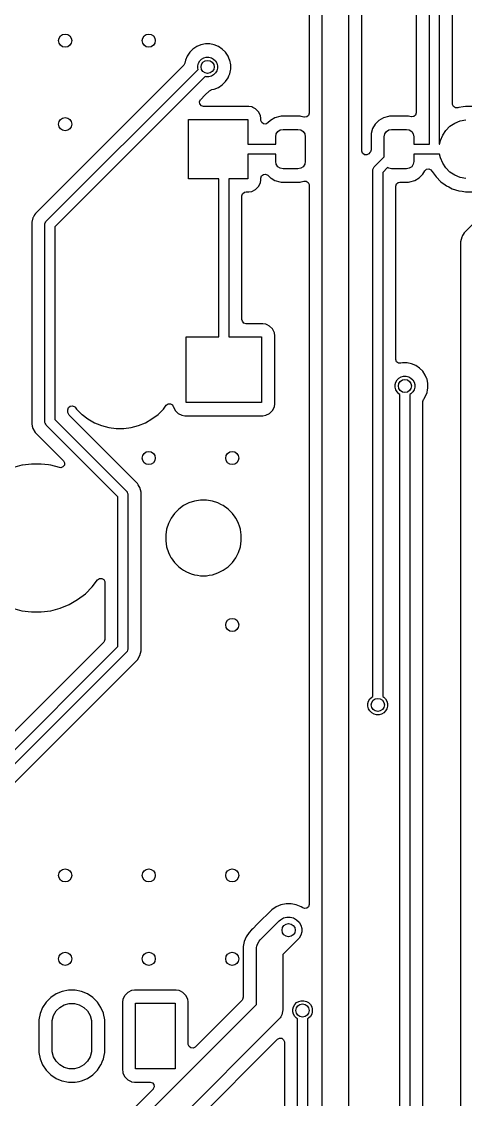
# Model space of a CAD drawing. Extents: x 2.6 to 14.2, y -9.4 to -3.8.
# Drawn here: x 4.831 to 5.362, y -8.399 to -7.108 of the extents above; entities that cross this region are included whole.
import ezdxf

# ---------------------------------------------------------------- set-up
doc = ezdxf.new("R2010")
doc.units = 0
doc.header["$MEASUREMENT"] = 0
doc.layers.add('BLACK', color=7, linetype='CONTINUOUS')

msp = doc.modelspace()

# ---------------------------------------------------------------- linework, layer by layer
at = {"layer": 'BLACK', "linetype": 'CONTINUOUS'}
for p, q in [((5.3311, -6.8289), (5.3311, -7.2546)), ((5.3468, -7.2062), (5.3468, -6.826)), ((5.3193, -7.2546), (5.3193, -6.8313)), ((5.3035, -6.8869), (5.3035, -7.217)), ((5.1753, -6.9241), (5.1753, -7.2175)), ((5.191, -8.5557), (5.191, -6.9272)), ((5.2225, -6.9338), (5.2225, -8.5622)), ((5.2383, -7.2626), (5.2383, -6.9423)), ((5.0406, -7.1376), (5.0361, -7.1406)), ((5.0456, -7.1355), (5.0406, -7.1376)), ((5.0406, -7.1376), (5.0406, -7.1376)), ((5.051, -7.1345), (5.0456, -7.1355)), ((5.0456, -7.1355), (5.0456, -7.1355)), ((5.0564, -7.1345), (5.051, -7.1345)), ((5.051, -7.1345), (5.051, -7.1345)), ((5.0617, -7.1355), (5.0564, -7.1345)), ((5.0564, -7.1345), (5.0564, -7.1345)), ((5.0667, -7.1376), (5.0617, -7.1355)), ((5.0617, -7.1355), (5.0617, -7.1355)), ((5.0713, -7.1406), (5.0667, -7.1376)), ((5.0667, -7.1376), (5.0667, -7.1376)), ((5.0292, -7.149), (5.0272, -7.154)), ((5.0323, -7.1445), (5.0292, -7.149)), ((5.0292, -7.149), (5.0292, -7.149)), ((5.0361, -7.1406), (5.0323, -7.1445)), ((5.0323, -7.1445), (5.0323, -7.1445)), ((5.0361, -7.1406), (5.0361, -7.1406)), ((5.0443, -7.1548), (5.0465, -7.1527)), ((5.0465, -7.1527), (5.0492, -7.1511)), ((5.0492, -7.1511), (5.0521, -7.1503)), ((5.0521, -7.1503), (5.0552, -7.1503)), ((5.0552, -7.1503), (5.0582, -7.1511)), ((5.0582, -7.1511), (5.0609, -7.1527)), ((5.0609, -7.1527), (5.0631, -7.1548)), ((5.0751, -7.1445), (5.0713, -7.1406)), ((5.0713, -7.1406), (5.0713, -7.1406)), ((5.0781, -7.149), (5.0751, -7.1445)), ((5.0751, -7.1445), (5.0751, -7.1445)), ((5.0796, -7.1526), (5.0781, -7.149)), ((5.0781, -7.149), (5.0781, -7.149)), ((5.0802, -7.154), (5.0796, -7.1526)), ((5.0251, -7.1599), (4.8475, -7.3376)), ((4.8606, -7.3467), (5.0424, -7.165)), ((5.0252, -7.1599), (5.0251, -7.1599)), ((5.0265, -7.1574), (5.0252, -7.1599)), ((5.0272, -7.154), (5.0265, -7.1574)), ((5.0272, -7.154), (5.0272, -7.154)), ((5.042, -7.1605), (5.0428, -7.1575)), ((5.042, -7.1636), (5.042, -7.1605)), ((5.0424, -7.165), (5.042, -7.1636)), ((5.0428, -7.1575), (5.0443, -7.1548)), ((5.0631, -7.1548), (5.0646, -7.1575)), ((5.0646, -7.1575), (5.0654, -7.1605)), ((5.0654, -7.1636), (5.0646, -7.1666)), ((5.0654, -7.1605), (5.0654, -7.1636)), ((5.0813, -7.1593), (5.0802, -7.154)), ((5.0802, -7.154), (5.0802, -7.154)), ((5.0802, -7.154), (5.0802, -7.154)), ((5.0802, -7.1701), (5.081, -7.1663)), ((5.081, -7.1663), (5.0813, -7.1648)), ((5.0813, -7.1648), (5.0813, -7.1593)), ((5.0507, -7.1734), (4.8707, -7.3534)), ((5.0521, -7.1737), (5.0507, -7.1734)), ((5.0552, -7.1737), (5.0521, -7.1737)), ((5.0582, -7.173), (5.0552, -7.1737)), ((5.0609, -7.1714), (5.0582, -7.173)), ((5.0631, -7.1692), (5.0609, -7.1714)), ((5.0646, -7.1666), (5.0631, -7.1692)), ((5.0751, -7.1796), (5.0781, -7.1751)), ((5.0781, -7.1751), (5.0782, -7.175)), ((5.0782, -7.175), (5.0791, -7.1727)), ((5.0791, -7.1727), (5.0802, -7.1701)), ((5.0504, -7.1959), (5.0558, -7.1906)), ((5.0558, -7.1906), (5.0582, -7.1893)), ((5.0582, -7.1893), (5.0583, -7.1892)), ((5.0583, -7.1892), (5.0617, -7.1886)), ((5.0617, -7.1886), (5.0667, -7.1865)), ((5.0667, -7.1865), (5.0713, -7.1835)), ((5.0713, -7.1835), (5.0751, -7.1796)), ((5.0441, -7.2037), (5.0452, -7.2012)), ((5.0445, -7.2064), (5.0441, -7.2037)), ((5.0452, -7.2012), (5.0454, -7.2009)), ((5.0454, -7.2009), (5.0504, -7.1959)), ((5.0463, -7.2085), (5.0445, -7.2064)), ((5.0489, -7.2093), (5.0463, -7.2085)), ((5.103, -7.2093), (5.0489, -7.2093)), ((5.1067, -7.2098), (5.103, -7.2093)), ((5.103, -7.2093), (5.103, -7.2093)), ((5.108, -7.2105), (5.1067, -7.2098)), ((5.1111, -7.2121), (5.108, -7.2105)), ((5.1147, -7.2156), (5.1111, -7.2121)), ((5.1111, -7.2121), (5.1111, -7.2121)), ((5.1111, -7.2121), (5.1111, -7.2121)), ((5.1169, -7.2201), (5.1147, -7.2156)), ((5.1147, -7.2156), (5.1147, -7.2156)), ((5.1147, -7.2156), (5.1147, -7.2156)), ((5.1753, -7.2175), (5.1745, -7.2201)), ((5.3035, -7.217), (5.3027, -7.2196)), ((5.3469, -7.2071), (5.3468, -7.2062)), ((5.3481, -7.2095), (5.3469, -7.2071)), ((5.3505, -7.211), (5.3481, -7.2095)), ((5.3532, -7.2109), (5.3505, -7.211)), ((5.3543, -7.2105), (5.3532, -7.2109)), ((5.3596, -7.2097), (5.3543, -7.2105)), ((5.3623, -7.2093), (5.3596, -7.2097)), ((5.3703, -7.2093), (5.3623, -7.2093)), ((5.0309, -7.2959), (5.0309, -7.225)), ((5.0309, -7.225), (5.1017, -7.225)), ((5.1017, -7.225), (5.1017, -7.2546)), ((5.1175, -7.2236), (5.1169, -7.2201)), ((5.1175, -7.2238), (5.1175, -7.2236)), ((5.1175, -7.2256), (5.1175, -7.2238)), ((5.1175, -7.226), (5.1175, -7.2256)), ((5.1185, -7.2286), (5.1175, -7.226)), ((5.1207, -7.2302), (5.1185, -7.2286)), ((5.1234, -7.2304), (5.1207, -7.2302)), ((5.1258, -7.2291), (5.1234, -7.2304)), ((5.1288, -7.2261), (5.1258, -7.2291)), ((5.1342, -7.2229), (5.1288, -7.2261)), ((5.1288, -7.2261), (5.1288, -7.2261)), ((5.1402, -7.2212), (5.1342, -7.2229)), ((5.1342, -7.2229), (5.1342, -7.2229)), ((5.1416, -7.2211), (5.1402, -7.2212)), ((5.1643, -7.2211), (5.1416, -7.2211)), ((5.1416, -7.2211), (5.1416, -7.2211)), ((5.1657, -7.2212), (5.1643, -7.2211)), ((5.169, -7.2222), (5.1657, -7.2212)), ((5.1657, -7.2212), (5.1657, -7.2212)), ((5.1657, -7.2212), (5.1657, -7.2212)), ((5.1697, -7.2223), (5.169, -7.2222)), ((5.1724, -7.2219), (5.1697, -7.2223)), ((5.1745, -7.2201), (5.1724, -7.2219)), ((5.2544, -7.2305), (5.2512, -7.2358)), ((5.2588, -7.2261), (5.2544, -7.2305)), ((5.2544, -7.2305), (5.2544, -7.2305)), ((5.2641, -7.2229), (5.2588, -7.2261)), ((5.2588, -7.2261), (5.2588, -7.2261)), ((5.2701, -7.2212), (5.2641, -7.2229)), ((5.2641, -7.2229), (5.2641, -7.2229)), ((5.2715, -7.2211), (5.2701, -7.2212)), ((5.2942, -7.2211), (5.2715, -7.2211)), ((5.2715, -7.2211), (5.2715, -7.2211)), ((5.2956, -7.2212), (5.2942, -7.2211)), ((5.2972, -7.2217), (5.2956, -7.2212)), ((5.2956, -7.2212), (5.2956, -7.2212)), ((5.2956, -7.2212), (5.2956, -7.2212)), ((5.2956, -7.2212), (5.2956, -7.2212)), ((5.2956, -7.2212), (5.2956, -7.2212)), ((5.2979, -7.2218), (5.2972, -7.2217)), ((5.3006, -7.2214), (5.2979, -7.2218)), ((5.3027, -7.2196), (5.3006, -7.2214)), ((5.3438, -7.2331), (5.3496, -7.2292)), ((5.3496, -7.2292), (5.356, -7.2266)), ((5.356, -7.2266), (5.3628, -7.2252)), ((5.4975, -7.2242), (5.3607, -7.3609)), ((5.1352, -7.2457), (5.1359, -7.2423)), ((5.1359, -7.2423), (5.1378, -7.2394)), ((5.1378, -7.2394), (5.1407, -7.2375)), ((5.1407, -7.2375), (5.1441, -7.2368)), ((5.1441, -7.2368), (5.1618, -7.2368)), ((5.1618, -7.2368), (5.1652, -7.2375)), ((5.1652, -7.2375), (5.168, -7.2394)), ((5.168, -7.2394), (5.17, -7.2423)), ((5.17, -7.2423), (5.1706, -7.2457)), ((5.2495, -7.2418), (5.2494, -7.2432)), ((5.2494, -7.2432), (5.2494, -7.2613)), ((5.2512, -7.2358), (5.2495, -7.2418)), ((5.2495, -7.2418), (5.2495, -7.2418)), ((5.2512, -7.2358), (5.2512, -7.2358)), ((5.2651, -7.2457), (5.2658, -7.2423)), ((5.2658, -7.2423), (5.2677, -7.2394)), ((5.2677, -7.2394), (5.2706, -7.2375)), ((5.2706, -7.2375), (5.274, -7.2368)), ((5.274, -7.2368), (5.2917, -7.2368)), ((5.2917, -7.2368), (5.2951, -7.2375)), ((5.2951, -7.2375), (5.298, -7.2394)), ((5.298, -7.2394), (5.2999, -7.2423)), ((5.2999, -7.2423), (5.3006, -7.2457)), ((5.3324, -7.2502), (5.3351, -7.2438)), ((5.3351, -7.2438), (5.3389, -7.238)), ((5.3389, -7.238), (5.3438, -7.2331)), ((5.1017, -7.2546), (5.1352, -7.2546)), ((5.1352, -7.2546), (5.1352, -7.2457)), ((5.1706, -7.2457), (5.1706, -7.2752)), ((5.2651, -7.2698), (5.2651, -7.2457)), ((5.3006, -7.2457), (5.3006, -7.2546)), ((5.3006, -7.2546), (5.3193, -7.2546)), ((5.3311, -7.2546), (5.3315, -7.2546)), ((5.3315, -7.2546), (5.3324, -7.2502)), ((5.1057, -7.2664), (5.1017, -7.2664)), ((5.1017, -7.2664), (5.1017, -7.2959)), ((5.1352, -7.2664), (5.1057, -7.2664)), ((5.1352, -7.2752), (5.1352, -7.2664)), ((5.2383, -7.2629), (5.2383, -7.2626)), ((5.2393, -7.2655), (5.2383, -7.2629)), ((5.2415, -7.2671), (5.2393, -7.2655)), ((5.2442, -7.2673), (5.2415, -7.2671)), ((5.2466, -7.266), (5.2442, -7.2673)), ((5.2479, -7.2647), (5.2466, -7.266)), ((5.2486, -7.2639), (5.2479, -7.2647)), ((5.2488, -7.2636), (5.2486, -7.2638)), ((5.2486, -7.2638), (5.2486, -7.2639)), ((5.249, -7.2624), (5.2488, -7.2636)), ((5.2494, -7.2613), (5.249, -7.2624)), ((5.3252, -7.2664), (5.3006, -7.2664)), ((5.3006, -7.2664), (5.3006, -7.2752)), ((5.3315, -7.2664), (5.3252, -7.2664)), ((5.3324, -7.2708), (5.3315, -7.2664)), ((5.1359, -7.2786), (5.1352, -7.2752)), ((5.1378, -7.2815), (5.1359, -7.2786)), ((5.1407, -7.2834), (5.1378, -7.2815)), ((5.168, -7.2815), (5.1652, -7.2834)), ((5.17, -7.2786), (5.168, -7.2815)), ((5.1706, -7.2752), (5.17, -7.2786)), ((5.2525, -7.2826), (5.2532, -7.2817)), ((5.2532, -7.2817), (5.2651, -7.2698)), ((5.2692, -7.2825), (5.2633, -7.2884)), ((5.2706, -7.2834), (5.2692, -7.2825)), ((5.298, -7.2815), (5.2951, -7.2834)), ((5.2999, -7.2786), (5.298, -7.2815)), ((5.3006, -7.2752), (5.2999, -7.2786)), ((5.3351, -7.2772), (5.3324, -7.2708)), ((5.3389, -7.2829), (5.3351, -7.2772)), ((5.1175, -7.2953), (5.1183, -7.2926)), ((5.1175, -7.2971), (5.1175, -7.2953)), ((5.1183, -7.2926), (5.1204, -7.2908)), ((5.1204, -7.2908), (5.1231, -7.2905)), ((5.1231, -7.2905), (5.1256, -7.2916)), ((5.1256, -7.2916), (5.1258, -7.2918)), ((5.1258, -7.2918), (5.1288, -7.2948)), ((5.1288, -7.2948), (5.1288, -7.2948)), ((5.1288, -7.2948), (5.1298, -7.2954)), ((5.1298, -7.2954), (5.1342, -7.298)), ((5.1441, -7.2841), (5.1407, -7.2834)), ((5.1618, -7.2841), (5.1441, -7.2841)), ((5.1652, -7.2834), (5.1618, -7.2841)), ((5.2515, -7.2859), (5.2516, -7.2848)), ((5.2515, -7.9162), (5.2515, -7.2859)), ((5.2516, -7.2848), (5.2521, -7.2834)), ((5.2521, -7.2834), (5.2525, -7.2826)), ((5.2633, -7.2884), (5.2633, -7.9162)), ((5.274, -7.2841), (5.2706, -7.2834)), ((5.2917, -7.2841), (5.274, -7.2841)), ((5.2951, -7.2834), (5.2917, -7.2841)), ((5.3016, -7.298), (5.3069, -7.2948)), ((5.3069, -7.2948), (5.3113, -7.2904)), ((5.3113, -7.2904), (5.3137, -7.2865)), ((5.3137, -7.2865), (5.3157, -7.2846)), ((5.3157, -7.2846), (5.3184, -7.2841)), ((5.3184, -7.2841), (5.3209, -7.2851)), ((5.3209, -7.2851), (5.3222, -7.2867)), ((5.3222, -7.2867), (5.3225, -7.2873)), ((5.3225, -7.2873), (5.3272, -7.2938)), ((5.3272, -7.2938), (5.3329, -7.2995)), ((5.3438, -7.2879), (5.3389, -7.2829)), ((5.3496, -7.2917), (5.3438, -7.2879)), ((5.356, -7.2944), (5.3496, -7.2917)), ((5.3628, -7.2957), (5.356, -7.2944)), ((5.0673, -7.2959), (5.0309, -7.2959)), ((5.0673, -7.4715), (5.0673, -7.2959)), ((5.1017, -7.2959), (5.0791, -7.2959)), ((5.0791, -7.2959), (5.0791, -7.4715)), ((5.1111, -7.3088), (5.1147, -7.3053)), ((5.1147, -7.3053), (5.1169, -7.3008)), ((5.1169, -7.3008), (5.1175, -7.2971)), ((5.1169, -7.3008), (5.1169, -7.3008)), ((5.1169, -7.3008), (5.1169, -7.3008)), ((5.1342, -7.298), (5.1402, -7.2997)), ((5.1402, -7.2997), (5.1416, -7.2999)), ((5.1416, -7.2999), (5.1643, -7.2999)), ((5.1643, -7.2999), (5.1657, -7.2997)), ((5.1657, -7.2997), (5.169, -7.2988)), ((5.169, -7.2988), (5.1718, -7.2988)), ((5.1718, -7.2988), (5.1741, -7.3003)), ((5.1741, -7.3003), (5.1752, -7.3028)), ((5.1752, -7.3028), (5.1753, -7.3035)), ((5.1753, -7.3035), (5.1753, -8.1655)), ((5.2791, -7.3047), (5.2798, -7.3021)), ((5.2791, -7.5122), (5.2791, -7.3047)), ((5.2798, -7.3021), (5.2819, -7.3003)), ((5.2819, -7.3003), (5.2839, -7.2999)), ((5.2839, -7.2999), (5.2942, -7.2999)), ((5.2942, -7.2999), (5.2956, -7.2997)), ((5.2942, -7.2999), (5.2942, -7.2999)), ((5.2956, -7.2997), (5.3016, -7.298)), ((5.3329, -7.2995), (5.3381, -7.3033)), ((5.3381, -7.3033), (5.3395, -7.3043)), ((5.3395, -7.3043), (5.3426, -7.3058)), ((5.3426, -7.3058), (5.3466, -7.3079)), ((5.3466, -7.3079), (5.3466, -7.3079)), ((5.3466, -7.3079), (5.3466, -7.3079)), ((5.3466, -7.3079), (5.3505, -7.3092)), ((5.0948, -7.3165), (5.0956, -7.3139)), ((5.0948, -7.4647), (5.0948, -7.3165)), ((5.0956, -7.3139), (5.0977, -7.3121)), ((5.0977, -7.3121), (5.0997, -7.3117)), ((5.0997, -7.3117), (5.103, -7.3117)), ((5.103, -7.3117), (5.1067, -7.3111)), ((5.103, -7.3117), (5.103, -7.3117)), ((5.1067, -7.3111), (5.1111, -7.3088)), ((5.3505, -7.3092), (5.3543, -7.3104)), ((5.3543, -7.3104), (5.3583, -7.311)), ((5.3583, -7.311), (5.3623, -7.3117)), ((5.3623, -7.3117), (5.3623, -7.3117)), ((5.3623, -7.3117), (5.3703, -7.3117)), ((4.8446, -7.3426), (4.8431, -7.3481)), ((4.8447, -7.3423), (4.8446, -7.3426)), ((4.8452, -7.3416), (4.8447, -7.3423)), ((4.8455, -7.3411), (4.8452, -7.3416)), ((4.8465, -7.3393), (4.8455, -7.3411)), ((4.8475, -7.3376), (4.8465, -7.3393)), ((4.8475, -7.3376), (4.8475, -7.3376)), ((4.8599, -7.3476), (4.8606, -7.3467)), ((4.8431, -7.3481), (4.8431, -7.5897)), ((4.8589, -7.3509), (4.859, -7.3498)), ((4.8589, -7.5869), (4.8589, -7.3509)), ((4.859, -7.3498), (4.8594, -7.3488)), ((4.8594, -7.3488), (4.8599, -7.3476)), ((4.8707, -7.3534), (4.8707, -7.5844)), ((5.3579, -7.3659), (5.3564, -7.3714)), ((5.3564, -7.3714), (5.3564, -7.3714)), ((5.3564, -7.3714), (5.3564, -8.5021)), ((5.3584, -7.365), (5.3579, -7.3658)), ((5.3579, -7.3658), (5.3579, -7.3659)), ((5.3589, -7.3641), (5.3584, -7.365)), ((5.3596, -7.3628), (5.3589, -7.3641)), ((5.3607, -7.3609), (5.3596, -7.3628)), ((5.3607, -7.3609), (5.3607, -7.3609)), ((5.0673, -7.4853), (5.0673, -7.4715)), ((5.0791, -7.4715), (5.0791, -7.4853)), ((5.0953, -7.4667), (5.0948, -7.4647)), ((5.0971, -7.4688), (5.0953, -7.4667)), ((5.0997, -7.4696), (5.0971, -7.4688)), ((5.1197, -7.4696), (5.0997, -7.4696)), ((5.1234, -7.4701), (5.1197, -7.4696)), ((5.1197, -7.4696), (5.1197, -7.4696)), ((5.1248, -7.4709), (5.1234, -7.4701)), ((5.1278, -7.4724), (5.1248, -7.4709)), ((5.1314, -7.4759), (5.1278, -7.4724)), ((5.1278, -7.4724), (5.1278, -7.4724)), ((5.1278, -7.4724), (5.1278, -7.4724)), ((5.1336, -7.4804), (5.1314, -7.4759)), ((5.1314, -7.4759), (5.1314, -7.4759)), ((5.1314, -7.4759), (5.1314, -7.4759)), ((5.0279, -7.5641), (5.0279, -7.4853)), ((5.0279, -7.4853), (5.0673, -7.4853)), ((5.0791, -7.4853), (5.1184, -7.4853)), ((5.1184, -7.4853), (5.1184, -7.5641)), ((5.1342, -7.4841), (5.1336, -7.4804)), ((5.1342, -7.5653), (5.1342, -7.4841)), ((5.2791, -7.5125), (5.2791, -7.5122)), ((5.28, -7.5151), (5.2791, -7.5125)), ((5.2822, -7.5168), (5.28, -7.5151)), ((5.2849, -7.517), (5.2822, -7.5168)), ((5.2871, -7.5166), (5.2849, -7.517)), ((5.2926, -7.5166), (5.2871, -7.5166)), ((5.2871, -7.5166), (5.2871, -7.5166)), ((5.2979, -7.5176), (5.2926, -7.5166)), ((5.2926, -7.5166), (5.2926, -7.5166)), ((5.3029, -7.5197), (5.2979, -7.5176)), ((5.2979, -7.5176), (5.2979, -7.5176)), ((5.3074, -7.5227), (5.3029, -7.5197)), ((5.3029, -7.5197), (5.3029, -7.5197)), ((5.3113, -7.5266), (5.3074, -7.5227)), ((5.3074, -7.5227), (5.3074, -7.5227)), ((5.3143, -7.5311), (5.3113, -7.5266)), ((5.3113, -7.5266), (5.3113, -7.5266)), ((5.2782, -7.5426), (5.279, -7.5396)), ((5.279, -7.5396), (5.2805, -7.537)), ((5.2805, -7.537), (5.2827, -7.5348)), ((5.2827, -7.5348), (5.2853, -7.5332)), ((5.2853, -7.5332), (5.2883, -7.5324)), ((5.2883, -7.5324), (5.2914, -7.5324)), ((5.2914, -7.5324), (5.2944, -7.5332)), ((5.2944, -7.5332), (5.2971, -7.5348)), ((5.2971, -7.5348), (5.2992, -7.537)), ((5.2992, -7.537), (5.3008, -7.5396)), ((5.3008, -7.5396), (5.3016, -7.5426)), ((5.3162, -7.5356), (5.3143, -7.5311)), ((5.3143, -7.5311), (5.3143, -7.5311)), ((5.3164, -7.5361), (5.3162, -7.5356)), ((5.3174, -7.5414), (5.3164, -7.5361)), ((5.3164, -7.5361), (5.3164, -7.5361)), ((5.3164, -7.5361), (5.3164, -7.5361)), ((5.2782, -7.5457), (5.2782, -7.5426)), ((5.279, -7.5487), (5.2782, -7.5457)), ((5.2805, -7.5513), (5.279, -7.5487)), ((5.2827, -7.5535), (5.2805, -7.5513)), ((5.284, -7.5543), (5.2827, -7.5535)), ((5.2971, -7.5535), (5.2958, -7.5543)), ((5.2992, -7.5513), (5.2971, -7.5535)), ((5.3008, -7.5487), (5.2992, -7.5513)), ((5.3016, -7.5457), (5.3008, -7.5487)), ((5.3016, -7.5426), (5.3016, -7.5457)), ((5.3143, -7.5572), (5.3164, -7.5522)), ((5.3164, -7.5522), (5.317, -7.5488)), ((5.317, -7.5488), (5.3174, -7.5469)), ((5.3174, -7.5469), (5.3174, -7.5414)), ((5.0041, -7.5673), (5.0063, -7.5657)), ((5.0063, -7.5657), (5.0091, -7.5655)), ((5.0091, -7.5655), (5.0115, -7.5669)), ((5.1184, -7.5641), (5.0279, -7.5641)), ((5.1336, -7.569), (5.1341, -7.5657)), ((5.1341, -7.5657), (5.1342, -7.5653)), ((5.284, -8.5364), (5.284, -7.5543)), ((5.2958, -7.5543), (5.2958, -8.5388)), ((5.3115, -7.5628), (5.3123, -7.5602)), ((5.3115, -8.5372), (5.3115, -7.5628)), ((5.3123, -7.5602), (5.3124, -7.5601)), ((5.3124, -7.5601), (5.3125, -7.5599)), ((5.3125, -7.5599), (5.3143, -7.5572)), ((4.8865, -7.5727), (4.8872, -7.5701)), ((4.8865, -7.5759), (4.8865, -7.5727)), ((4.8866, -7.5769), (4.8865, -7.5759)), ((4.8879, -7.5793), (4.8866, -7.5769)), ((4.8872, -7.5701), (4.8893, -7.5683)), ((4.9293, -7.6207), (4.8879, -7.5793)), ((4.8893, -7.5683), (4.892, -7.5679)), ((4.892, -7.5679), (4.8946, -7.569)), ((4.8946, -7.569), (4.8952, -7.5697)), ((4.8952, -7.5697), (4.8961, -7.5709)), ((4.8961, -7.5709), (4.8968, -7.5718)), ((4.8968, -7.5718), (4.9032, -7.5782)), ((4.9032, -7.5782), (4.9032, -7.5782)), ((4.9032, -7.5782), (4.9032, -7.5782)), ((4.9032, -7.5782), (4.9037, -7.5785)), ((4.9037, -7.5785), (4.9104, -7.5837)), ((4.9871, -7.5837), (4.9943, -7.5782)), ((4.9943, -7.5782), (5.0007, -7.5718)), ((4.9943, -7.5782), (4.9943, -7.5782)), ((4.9943, -7.5782), (4.9943, -7.5782)), ((5.0007, -7.5718), (5.0041, -7.5673)), ((5.0007, -7.5718), (5.0007, -7.5718)), ((5.0115, -7.5669), (5.0126, -7.5688)), ((5.0126, -7.5688), (5.0127, -7.569)), ((5.0127, -7.569), (5.0127, -7.569)), ((5.0127, -7.569), (5.0127, -7.569)), ((5.0127, -7.569), (5.015, -7.5734)), ((5.015, -7.5734), (5.015, -7.5734)), ((5.015, -7.5734), (5.015, -7.5734)), ((5.015, -7.5734), (5.0185, -7.577)), ((5.0185, -7.577), (5.0185, -7.577)), ((5.0185, -7.577), (5.0185, -7.577)), ((5.0185, -7.577), (5.023, -7.5792)), ((5.023, -7.5792), (5.023, -7.5792)), ((5.023, -7.5792), (5.0266, -7.5798)), ((5.1197, -7.5798), (5.1234, -7.5792)), ((5.1234, -7.5792), (5.1278, -7.577)), ((5.1278, -7.577), (5.1314, -7.5734)), ((5.1314, -7.5734), (5.1336, -7.569)), ((5.1336, -7.569), (5.1336, -7.569)), ((5.1336, -7.569), (5.1336, -7.569)), ((4.8431, -7.5897), (4.8438, -7.5922)), ((4.8438, -7.5922), (4.8446, -7.5952)), ((4.859, -7.588), (4.8589, -7.5869)), ((4.8593, -7.5888), (4.859, -7.588)), ((4.8599, -7.5901), (4.8593, -7.5888)), ((4.8606, -7.591), (4.8599, -7.5901)), ((4.9464, -7.6769), (4.8606, -7.591)), ((4.8707, -7.5844), (4.9565, -7.6702)), ((4.9104, -7.5837), (4.9104, -7.5837)), ((4.9104, -7.5837), (4.9104, -7.5837)), ((4.9104, -7.5837), (4.9182, -7.5882)), ((4.9182, -7.5882), (4.9182, -7.5882)), ((4.9182, -7.5882), (4.9182, -7.5882)), ((4.9182, -7.5882), (4.9213, -7.5895)), ((4.9213, -7.5895), (4.9266, -7.5917)), ((4.9266, -7.5917), (4.9353, -7.594)), ((4.9622, -7.594), (4.971, -7.5917)), ((4.971, -7.5917), (4.9793, -7.5882)), ((4.9793, -7.5882), (4.9871, -7.5837)), ((5.0266, -7.5798), (5.0266, -7.5798)), ((5.0266, -7.5798), (5.1197, -7.5798)), ((4.8446, -7.5952), (4.8473, -7.6)), ((4.8473, -7.6), (4.8475, -7.6002)), ((4.8475, -7.6002), (4.8475, -7.6002)), ((4.8475, -7.6002), (4.8811, -7.6338)), ((4.9353, -7.594), (4.9442, -7.5952)), ((4.9442, -7.5952), (4.9442, -7.5952)), ((4.9442, -7.5952), (4.9533, -7.5952)), ((4.9533, -7.5952), (4.9622, -7.594)), ((4.9533, -7.5952), (4.9533, -7.5952)), ((4.9697, -7.6611), (4.9293, -7.6207)), ((4.8314, -7.6392), (4.823, -7.6414)), ((4.8322, -7.6391), (4.8314, -7.6392)), ((4.8429, -7.6377), (4.8322, -7.6391)), ((4.8546, -7.6377), (4.8429, -7.6377)), ((4.8429, -7.6377), (4.8429, -7.6377)), ((4.8633, -7.6388), (4.8546, -7.6377)), ((4.8546, -7.6377), (4.8546, -7.6377)), ((4.8661, -7.6392), (4.8633, -7.6388)), ((4.8763, -7.6419), (4.8661, -7.6392)), ((4.878, -7.6421), (4.8763, -7.6419)), ((4.8805, -7.6411), (4.878, -7.6421)), ((4.8822, -7.6389), (4.8805, -7.6411)), ((4.8811, -7.6338), (4.8824, -7.6362)), ((4.8824, -7.6362), (4.8822, -7.6389)), ((4.9707, -7.6628), (4.9697, -7.6611)), ((4.9717, -7.6645), (4.9707, -7.6628)), ((4.9717, -7.6646), (4.9717, -7.6645)), ((4.9726, -7.666), (4.9717, -7.6646)), ((4.974, -7.6716), (4.9726, -7.666)), ((4.9464, -7.8563), (4.9464, -7.6769)), ((4.9565, -7.6702), (4.9573, -7.6711)), ((4.9573, -7.6711), (4.9575, -7.6718)), ((4.9575, -7.6718), (4.9581, -7.6733)), ((4.9581, -7.6733), (4.9583, -7.6744)), ((4.9583, -7.6744), (4.9583, -7.8588)), ((4.974, -7.7227), (4.974, -7.6716)), ((5.0381, -7.6821), (5.0314, -7.6843)), ((5.0452, -7.681), (5.0381, -7.6821)), ((5.0523, -7.681), (5.0452, -7.681)), ((5.0452, -7.681), (5.0452, -7.681)), ((5.0594, -7.6821), (5.0523, -7.681)), ((5.0523, -7.681), (5.0523, -7.681)), ((5.0661, -7.6843), (5.0594, -7.6821)), ((5.0192, -7.6917), (5.0142, -7.6968)), ((5.025, -7.6875), (5.0192, -7.6917)), ((5.0192, -7.6917), (5.0192, -7.6917)), ((5.0314, -7.6843), (5.025, -7.6875)), ((5.0314, -7.6843), (5.0314, -7.6843)), ((5.0705, -7.6865), (5.0661, -7.6843)), ((5.0661, -7.6843), (5.0661, -7.6843)), ((5.0725, -7.6875), (5.0705, -7.6865)), ((5.0783, -7.6917), (5.0725, -7.6875)), ((5.0725, -7.6875), (5.0725, -7.6875)), ((5.0725, -7.6875), (5.0725, -7.6875)), ((5.0833, -7.6968), (5.0783, -7.6917)), ((5.0783, -7.6917), (5.0783, -7.6917)), ((5.01, -7.7025), (5.0068, -7.7089)), ((5.0142, -7.6968), (5.01, -7.7025)), ((5.0142, -7.6968), (5.0142, -7.6968)), ((5.0868, -7.7015), (5.0833, -7.6968)), ((5.0833, -7.6968), (5.0833, -7.6968)), ((5.0875, -7.7025), (5.0868, -7.7015)), ((5.089, -7.7054), (5.0875, -7.7025)), ((5.0907, -7.7089), (5.089, -7.7054)), ((5.0046, -7.7157), (5.0035, -7.7227)), ((5.0068, -7.7089), (5.0046, -7.7157)), ((5.0068, -7.7089), (5.0068, -7.7089)), ((5.0918, -7.7123), (5.0907, -7.7089)), ((5.0907, -7.7089), (5.0907, -7.7089)), ((5.0929, -7.7157), (5.0918, -7.7123)), ((5.093, -7.7162), (5.0929, -7.7157)), ((5.094, -7.7227), (5.093, -7.7162)), ((4.974, -7.8616), (4.974, -7.7227)), ((5.0035, -7.7227), (5.0035, -7.7298)), ((5.0035, -7.7298), (5.0046, -7.7369)), ((5.0929, -7.7369), (5.0935, -7.7331)), ((5.0935, -7.7331), (5.094, -7.7298)), ((5.094, -7.7298), (5.094, -7.7227)), ((5.0046, -7.7369), (5.0068, -7.7437)), ((5.0068, -7.7437), (5.0068, -7.7437)), ((5.0068, -7.7437), (5.0086, -7.7472)), ((5.0086, -7.7472), (5.0098, -7.7496)), ((5.0875, -7.75), (5.0907, -7.7437)), ((5.0907, -7.7437), (5.0929, -7.7369)), ((5.0098, -7.7496), (5.01, -7.75)), ((5.01, -7.75), (5.0142, -7.7558)), ((5.0142, -7.7558), (5.0142, -7.7558)), ((5.0142, -7.7558), (5.0192, -7.7608)), ((5.0783, -7.7608), (5.0833, -7.7558)), ((5.0833, -7.7558), (5.0875, -7.75)), ((5.0192, -7.7608), (5.0192, -7.7608)), ((5.0192, -7.7608), (5.0226, -7.7633)), ((5.0226, -7.7633), (5.025, -7.765)), ((5.025, -7.765), (5.0285, -7.7668)), ((5.0285, -7.7668), (5.0314, -7.7682)), ((5.0314, -7.7682), (5.0314, -7.7682)), ((5.0314, -7.7682), (5.0341, -7.7691)), ((5.0341, -7.7691), (5.0381, -7.7704)), ((5.0381, -7.7704), (5.0414, -7.771)), ((5.0414, -7.771), (5.0452, -7.7716)), ((5.0452, -7.7716), (5.0452, -7.7716)), ((5.0452, -7.7716), (5.0523, -7.7716)), ((5.0523, -7.7716), (5.0557, -7.771)), ((5.0557, -7.771), (5.0594, -7.7704)), ((5.0594, -7.7704), (5.0661, -7.7682)), ((5.0661, -7.7682), (5.0725, -7.765)), ((5.0725, -7.765), (5.0783, -7.7608)), ((4.9073, -7.793), (4.9155, -7.7848)), ((4.9155, -7.7848), (4.9219, -7.7765)), ((4.9219, -7.7765), (4.9241, -7.7748)), ((4.9241, -7.7748), (4.9269, -7.7747)), ((4.9269, -7.7747), (4.9293, -7.776)), ((4.9293, -7.776), (4.9306, -7.7784)), ((4.9306, -7.7784), (4.9307, -7.7794)), ((4.9307, -7.7794), (4.9307, -7.8478)), ((4.8981, -7.8001), (4.9073, -7.793)), ((4.8202, -7.8103), (4.8314, -7.8134)), ((4.8661, -7.8134), (4.8773, -7.8103)), ((4.8773, -7.8103), (4.888, -7.8059)), ((4.888, -7.8059), (4.8981, -7.8001)), ((4.8314, -7.8134), (4.8429, -7.8149)), ((4.8429, -7.8149), (4.8429, -7.8149)), ((4.8429, -7.8149), (4.8546, -7.8149)), ((4.8546, -7.8149), (4.8661, -7.8134)), ((4.8546, -7.8149), (4.8546, -7.8149)), ((4.9299, -7.8504), (4.9293, -7.8512)), ((4.9307, -7.8478), (4.9299, -7.8504)), ((4.7257, -8.0771), (4.9464, -7.8563)), ((4.9293, -7.8512), (4.7294, -8.0511)), ((4.9565, -7.863), (4.7358, -8.0837)), ((4.9573, -7.8621), (4.9565, -7.863)), ((4.9578, -7.8607), (4.9573, -7.8621)), ((4.9581, -7.8599), (4.9578, -7.8607)), ((4.9583, -7.8588), (4.9581, -7.8599)), ((4.9726, -7.867), (4.974, -7.8616)), ((4.8611, -7.9807), (4.9697, -7.8721)), ((4.9697, -7.8721), (4.9726, -7.8672)), ((4.9726, -7.8672), (4.9726, -7.867)), ((4.9726, -7.867), (4.9726, -7.867)), ((4.9726, -7.867), (4.9726, -7.867)), ((5.2457, -7.9247), (5.2465, -7.9217)), ((5.2457, -7.9278), (5.2457, -7.9247)), ((5.2465, -7.9308), (5.2457, -7.9278)), ((5.2465, -7.9217), (5.248, -7.9191)), ((5.248, -7.9191), (5.2502, -7.9169)), ((5.2502, -7.9169), (5.2515, -7.9162)), ((5.2633, -7.9162), (5.2646, -7.9169)), ((5.2646, -7.9169), (5.2668, -7.9191)), ((5.2668, -7.9191), (5.2683, -7.9217)), ((5.2683, -7.9217), (5.2691, -7.9247)), ((5.2691, -7.9278), (5.2683, -7.9308)), ((5.2691, -7.9247), (5.2691, -7.9278)), ((5.248, -7.9335), (5.2465, -7.9308)), ((5.2502, -7.9356), (5.248, -7.9335)), ((5.2529, -7.9372), (5.2502, -7.9356)), ((5.2558, -7.938), (5.2529, -7.9372)), ((5.2589, -7.938), (5.2558, -7.938)), ((5.2619, -7.9372), (5.2589, -7.938)), ((5.2646, -7.9356), (5.2619, -7.9372)), ((5.2668, -7.9335), (5.2646, -7.9356)), ((5.2683, -7.9308), (5.2668, -7.9335)), ((4.753, -8.0888), (4.8611, -7.9807)), ((5.1306, -8.1716), (5.1135, -8.1887)), ((5.1358, -8.1682), (5.1306, -8.1716)), ((5.1306, -8.1716), (5.1306, -8.1716)), ((5.1415, -8.1658), (5.1358, -8.1682)), ((5.1358, -8.1682), (5.1358, -8.1682)), ((5.1476, -8.1646), (5.1415, -8.1658)), ((5.1415, -8.1658), (5.1415, -8.1658)), ((5.1538, -8.1646), (5.1476, -8.1646)), ((5.1476, -8.1646), (5.1476, -8.1646)), ((5.1599, -8.1658), (5.1538, -8.1646)), ((5.1538, -8.1646), (5.1538, -8.1646)), ((5.1656, -8.1682), (5.1599, -8.1658)), ((5.1599, -8.1658), (5.1599, -8.1658)), ((5.1677, -8.1695), (5.1656, -8.1682)), ((5.1656, -8.1682), (5.1656, -8.1682)), ((5.1697, -8.1703), (5.1677, -8.1695)), ((5.1724, -8.1699), (5.1697, -8.1703)), ((5.1745, -8.1681), (5.1724, -8.1699)), ((5.1753, -8.1655), (5.1745, -8.1681)), ((5.1168, -8.2077), (5.1395, -8.185)), ((5.1395, -8.185), (5.1411, -8.1836)), ((5.1411, -8.1836), (5.1447, -8.1815)), ((5.1447, -8.1815), (5.1486, -8.1805)), ((5.1486, -8.1805), (5.1527, -8.1805)), ((5.1527, -8.1805), (5.1567, -8.1815)), ((5.1567, -8.1815), (5.1603, -8.1836)), ((5.1603, -8.1836), (5.1632, -8.1865)), ((5.1034, -8.1988), (5.1, -8.204)), ((5.1064, -8.1958), (5.1034, -8.1988)), ((5.1078, -8.1944), (5.1064, -8.1958)), ((5.1135, -8.1887), (5.1078, -8.1944)), ((5.1632, -8.1865), (5.1652, -8.1901)), ((5.1652, -8.1901), (5.1663, -8.194)), ((5.1663, -8.1982), (5.1652, -8.2021)), ((5.1663, -8.194), (5.1663, -8.1982)), ((5.0976, -8.2097), (5.0964, -8.2158)), ((5.1, -8.204), (5.0976, -8.2097)), ((5.0976, -8.2097), (5.0976, -8.2097)), ((5.1, -8.204), (5.1, -8.204)), ((5.1134, -8.2129), (5.1154, -8.2093)), ((5.1154, -8.2093), (5.1168, -8.2077)), ((5.1618, -8.2072), (5.1436, -8.2254)), ((5.1632, -8.2057), (5.1618, -8.2072)), ((5.1652, -8.2021), (5.1632, -8.2057)), ((5.0964, -8.2158), (5.0964, -8.2765)), ((5.1122, -8.2189), (5.1123, -8.2168)), ((5.1122, -8.2851), (5.1122, -8.2189)), ((5.1123, -8.2168), (5.1127, -8.2151)), ((5.1127, -8.2151), (5.1134, -8.2129)), ((5.1436, -8.2254), (5.1436, -8.2916)), ((4.866, -8.2767), (4.8605, -8.2822)), ((4.8724, -8.2724), (4.866, -8.2767)), ((4.866, -8.2767), (4.866, -8.2767)), ((4.8796, -8.2694), (4.8724, -8.2724)), ((4.8724, -8.2724), (4.8724, -8.2724)), ((4.8872, -8.2679), (4.8796, -8.2694)), ((4.8796, -8.2694), (4.8796, -8.2694)), ((4.895, -8.2679), (4.8872, -8.2679)), ((4.8872, -8.2679), (4.8872, -8.2679)), ((4.9026, -8.2694), (4.895, -8.2679)), ((4.895, -8.2679), (4.895, -8.2679)), ((4.9098, -8.2724), (4.9026, -8.2694)), ((4.9026, -8.2694), (4.9026, -8.2694)), ((4.9162, -8.2767), (4.9098, -8.2724)), ((4.9098, -8.2724), (4.9098, -8.2724)), ((4.9217, -8.2822), (4.9162, -8.2767)), ((4.9162, -8.2767), (4.9162, -8.2767)), ((4.9542, -8.275), (4.9523, -8.2788)), ((4.9546, -8.2743), (4.9542, -8.275)), ((4.9581, -8.2708), (4.9546, -8.2743)), ((4.9546, -8.2743), (4.9546, -8.2743)), ((4.9546, -8.2743), (4.9546, -8.2743)), ((4.9626, -8.2685), (4.9581, -8.2708)), ((4.9581, -8.2708), (4.9581, -8.2708)), ((4.9581, -8.2708), (4.9581, -8.2708)), ((4.9631, -8.2684), (4.9626, -8.2685)), ((4.9662, -8.2679), (4.9631, -8.2684)), ((5.016, -8.2679), (4.9662, -8.2679)), ((5.0197, -8.2685), (5.016, -8.2679)), ((5.0211, -8.2692), (5.0197, -8.2685)), ((5.0241, -8.2708), (5.0211, -8.2692)), ((5.0276, -8.2743), (5.0241, -8.2708)), ((5.0241, -8.2708), (5.0241, -8.2708)), ((5.0241, -8.2708), (5.0241, -8.2708)), ((5.0299, -8.2788), (5.0276, -8.2743)), ((5.0276, -8.2743), (5.0276, -8.2743)), ((5.0276, -8.2743), (5.0276, -8.2743)), ((5.0964, -8.2765), (5.0956, -8.2792)), ((4.3947, -9.0026), (5.1122, -8.2851)), ((4.8562, -8.2887), (4.8532, -8.2958)), ((4.8605, -8.2822), (4.8562, -8.2887)), ((4.8562, -8.2887), (4.8562, -8.2887)), ((4.8605, -8.2822), (4.8605, -8.2822)), ((4.8724, -8.2929), (4.8767, -8.2886)), ((4.8767, -8.2886), (4.8821, -8.2855)), ((4.8821, -8.2855), (4.888, -8.2839)), ((4.888, -8.2839), (4.8942, -8.2839)), ((4.8942, -8.2839), (4.9001, -8.2855)), ((4.9001, -8.2855), (4.9055, -8.2886)), ((4.9055, -8.2886), (4.9098, -8.2929)), ((4.926, -8.2887), (4.9217, -8.2822)), ((4.9217, -8.2822), (4.9217, -8.2822)), ((4.9289, -8.2956), (4.926, -8.2887)), ((4.926, -8.2887), (4.926, -8.2887)), ((4.9523, -8.2788), (4.9517, -8.2825)), ((4.9517, -8.2825), (4.9517, -8.3637)), ((4.9675, -8.3624), (4.9675, -8.2837)), ((4.9675, -8.2837), (5.0147, -8.2837)), ((5.0147, -8.2837), (5.0147, -8.3624)), ((5.0304, -8.2821), (5.0299, -8.2788)), ((5.0305, -8.2825), (5.0304, -8.2821)), ((5.0305, -8.3327), (5.0305, -8.2825)), ((5.095, -8.28), (5.0388, -8.3361)), ((5.0956, -8.2792), (5.095, -8.28)), ((5.1556, -8.2908), (5.1564, -8.2878)), ((5.1564, -8.2878), (5.158, -8.2851)), ((5.158, -8.2851), (5.1601, -8.2829)), ((5.1601, -8.2829), (5.1628, -8.2814)), ((5.1628, -8.2814), (5.1658, -8.2806)), ((5.1658, -8.2806), (5.1689, -8.2806)), ((5.1689, -8.2806), (5.1719, -8.2814)), ((5.1719, -8.2814), (5.1745, -8.2829)), ((5.1745, -8.2829), (5.1767, -8.2851)), ((5.1767, -8.2851), (5.1783, -8.2878)), ((5.1783, -8.2878), (5.179, -8.2908)), ((4.8532, -8.2958), (4.8517, -8.3034)), ((4.8532, -8.2958), (4.8532, -8.2958)), ((4.8677, -8.3042), (4.8693, -8.2983)), ((4.8693, -8.2983), (4.8724, -8.2929)), ((4.9098, -8.2929), (4.9129, -8.2983)), ((4.9129, -8.2983), (4.9145, -8.3042)), ((4.929, -8.2958), (4.9289, -8.2956)), ((4.9305, -8.3034), (4.929, -8.2958)), ((4.929, -8.2958), (4.929, -8.2958)), ((4.929, -8.2958), (4.929, -8.2958)), ((5.1404, -8.3012), (5.139, -8.3028)), ((5.1412, -8.2998), (5.1404, -8.3012)), ((5.1425, -8.2976), (5.1412, -8.2998)), ((5.1435, -8.2937), (5.1425, -8.2976)), ((5.1436, -8.2916), (5.1435, -8.2937)), ((5.1556, -8.2939), (5.1556, -8.2908)), ((5.1564, -8.2968), (5.1556, -8.2939)), ((5.158, -8.2995), (5.1564, -8.2968)), ((5.1601, -8.3017), (5.158, -8.2995)), ((5.1614, -8.3024), (5.1601, -8.3017)), ((5.1614, -8.5398), (5.1614, -8.3024)), ((5.1745, -8.3017), (5.1732, -8.3024)), ((5.1732, -8.3024), (5.1732, -8.5422)), ((5.1767, -8.2995), (5.1745, -8.3017)), ((5.1783, -8.2968), (5.1767, -8.2995)), ((5.179, -8.2939), (5.1783, -8.2968)), ((5.179, -8.2908), (5.179, -8.2939)), ((5.139, -8.3028), (4.4123, -9.0295)), ((4.8517, -8.3034), (4.8517, -8.3034)), ((4.8517, -8.3034), (4.8517, -8.3427)), ((4.8675, -8.3073), (4.8677, -8.3042)), ((4.8675, -8.3388), (4.8675, -8.3073)), ((4.9145, -8.3042), (4.9147, -8.3073)), ((4.9147, -8.3073), (4.9147, -8.3388)), ((4.9305, -8.3427), (4.9305, -8.3034)), ((4.4213, -9.0428), (5.1373, -8.3268)), ((5.1373, -8.3268), (5.1397, -8.3254)), ((5.1397, -8.3254), (5.1425, -8.3256)), ((5.1425, -8.3256), (5.1447, -8.3273)), ((5.1447, -8.3273), (5.1457, -8.3299)), ((4.8677, -8.3419), (4.8675, -8.3388)), ((4.9147, -8.3388), (4.9145, -8.3419)), ((5.0305, -8.333), (5.0305, -8.3327)), ((5.0315, -8.3356), (5.0305, -8.333)), ((5.0337, -8.3372), (5.0315, -8.3356)), ((5.0364, -8.3374), (5.0337, -8.3372)), ((5.0388, -8.3361), (5.0364, -8.3374)), ((5.1457, -8.3299), (5.1457, -8.3302)), ((5.1457, -8.3302), (5.1457, -8.5312)), ((4.8517, -8.3427), (4.8517, -8.3427)), ((4.8517, -8.3427), (4.8517, -8.3427)), ((4.8517, -8.3427), (4.8532, -8.3503)), ((4.8532, -8.3503), (4.8532, -8.3503)), ((4.8532, -8.3503), (4.8562, -8.3575)), ((4.8693, -8.3479), (4.8677, -8.3419)), ((4.8724, -8.3532), (4.8693, -8.3479)), ((4.8767, -8.3576), (4.8724, -8.3532)), ((4.9098, -8.3532), (4.9055, -8.3576)), ((4.9129, -8.3479), (4.9098, -8.3532)), ((4.9145, -8.3419), (4.9129, -8.3479)), ((4.9262, -8.357), (4.9275, -8.3538)), ((4.9275, -8.3538), (4.929, -8.3503)), ((4.929, -8.3503), (4.9298, -8.3463)), ((4.9298, -8.3463), (4.9305, -8.3427)), ((4.8562, -8.3575), (4.8562, -8.3575)), ((4.8562, -8.3575), (4.8605, -8.3639)), ((4.8605, -8.3639), (4.8605, -8.3639)), ((4.8605, -8.3639), (4.866, -8.3694)), ((4.8821, -8.3606), (4.8767, -8.3576)), ((4.888, -8.3622), (4.8821, -8.3606)), ((4.8942, -8.3622), (4.888, -8.3622)), ((4.9001, -8.3606), (4.8942, -8.3622)), ((4.9055, -8.3576), (4.9001, -8.3606)), ((4.9162, -8.3694), (4.9217, -8.3639)), ((4.9217, -8.3639), (4.926, -8.3575)), ((4.926, -8.3575), (4.9262, -8.357)), ((4.9517, -8.3637), (4.952, -8.3655)), ((4.952, -8.3655), (4.9523, -8.3674)), ((5.0147, -8.3624), (4.9675, -8.3624)), ((4.866, -8.3694), (4.866, -8.3694)), ((4.866, -8.3694), (4.8724, -8.3737)), ((4.8724, -8.3737), (4.8724, -8.3737)), ((4.8724, -8.3737), (4.8793, -8.3765)), ((4.8793, -8.3765), (4.8796, -8.3767)), ((4.8796, -8.3767), (4.8796, -8.3767)), ((4.8796, -8.3767), (4.8796, -8.3767)), ((4.8796, -8.3767), (4.8872, -8.3782)), ((4.8872, -8.3782), (4.8872, -8.3782)), ((4.8872, -8.3782), (4.895, -8.3782)), ((4.895, -8.3782), (4.9001, -8.3772)), ((4.9001, -8.3772), (4.9026, -8.3767)), ((4.9026, -8.3767), (4.9098, -8.3737)), ((4.9098, -8.3737), (4.9162, -8.3694)), ((4.9523, -8.3674), (4.9546, -8.3718)), ((4.9546, -8.3718), (4.9546, -8.3718)), ((4.9546, -8.3718), (4.9546, -8.3718)), ((4.9546, -8.3718), (4.9581, -8.3753)), ((4.9581, -8.3753), (4.9581, -8.3753)), ((4.9581, -8.3753), (4.9581, -8.3753)), ((4.9581, -8.3753), (4.9623, -8.3775)), ((4.9623, -8.3775), (4.9626, -8.3776)), ((4.9626, -8.3776), (4.9662, -8.3782)), ((4.9662, -8.3782), (4.9662, -8.3782)), ((4.9662, -8.3782), (4.985, -8.3782)), ((4.985, -8.3782), (4.9876, -8.379)), ((4.9876, -8.379), (4.9894, -8.3811)), ((4.9884, -8.3865), (4.3896, -8.9854)), ((4.9887, -8.3863), (4.9884, -8.3865)), ((4.9898, -8.3838), (4.9887, -8.3863)), ((4.9894, -8.3811), (4.9898, -8.3838))]:
    msp.add_line(p, q, dxfattribs=at)
at = {"layer": 'BLACK'}
for centre in [(4.8832, -7.1305), (4.9832, -7.1305), (5.0537, -7.162), (4.8832, -7.2305), (5.2899, -7.5442), (4.9832, -7.6305), (5.0832, -7.6305), (5.0832, -7.8305), (5.2574, -7.9263), (4.8832, -8.1305), (4.9832, -8.1305), (5.0832, -8.1305), (5.1507, -8.1961), (4.8832, -8.2305), (4.9832, -8.2305), (5.0832, -8.2305), (5.1673, -8.2923)]:
    msp.add_circle(centre, 0.00787, dxfattribs=at)

doc.saveas('drawing.dxf')
